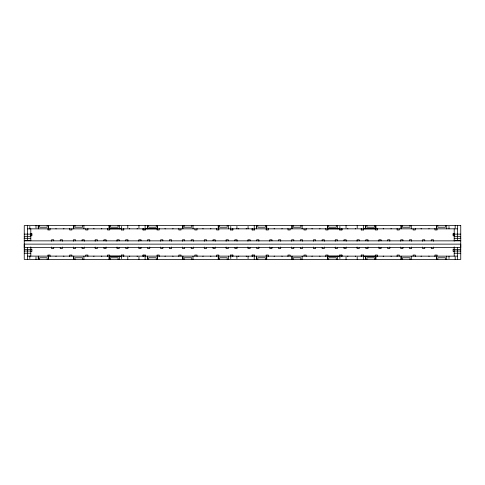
<?xml version="1.0" encoding="UTF-8"?>
<svg xmlns="http://www.w3.org/2000/svg" width="485" height="485" viewBox="0 0 485 485"><rect width="100%" height="100%" fill="white"/><g stroke="black" fill="none" stroke-linecap="round" stroke-linejoin="round"><path stroke-width="0.73" d="M27.524 228.853L457.476 228.835M30.797 233.588L31.889 233.588L31.889 235.771L30.5 235.771M454.202 233.588L453.111 233.588L453.111 235.771L454.5 235.771M24.25 234.14L31.889 234.14M453.111 234.14L460.75 234.14M24.25 236.322L30.797 236.322M454.202 236.322L460.75 236.322M24.25 238.099L24.662 238.099M460.338 238.099L460.75 238.099M24.25 238.323L30.797 238.323M454.202 238.323L460.75 238.323M24.25 238.511L24.662 238.511M460.338 238.511L460.75 238.511M24.25 240.505L30.797 240.505M454.202 240.505L460.75 240.505M24.25 240.857L460.75 240.857M24.25 247.532L24.662 247.532M460.338 247.532L460.75 247.532M24.25 247.962L24.662 247.962M460.338 247.962L460.75 247.962M30.5 249.229L31.889 249.229L31.889 251.412L30.797 251.412M454.5 249.229L453.111 249.229L453.111 251.412L454.202 251.412M24.25 249.587L30.797 249.587M454.202 249.587L460.75 249.587M24.25 251.054L30.797 251.054M454.202 251.054L460.75 251.054M24.25 253.237L30.797 253.237M454.202 253.237L460.75 253.237M27.524 256.116L457.476 256.147M457.476 225.58L457.476 240.505M457.476 247.405L457.476 259.42M455.172 225.58L455.172 228.035M455.172 256.965L455.172 259.42M454.202 228.835L454.202 241.154M454.202 246.871L454.202 256.141M449.001 226.398L449.001 228.853M449.001 256.147L449.001 258.602M446.697 225.58L446.746 228.853M446.697 256.147L446.697 259.42M445.454 225.58L445.454 227.216L437.816 227.216L437.816 225.58M445.454 259.42L445.454 257.784L437.816 257.784L437.816 259.42M437.106 228.859L437.106 229.951L434.924 229.951L434.924 228.496M437.106 256.141L437.106 255.049L434.924 255.049L434.924 256.504M436.567 225.58L436.567 228.853M436.567 256.147L436.567 259.42M436.524 225.58L436.524 228.035M436.524 256.965L436.524 259.42M433.469 241.233L433.469 239.778L431.286 239.778L431.286 240.869M433.469 247.053L433.469 248.508L431.286 248.508L431.286 247.417M424.739 240.869L424.739 239.778L422.556 239.778L422.556 241.233M424.739 247.417L424.739 248.508L422.556 248.508L422.556 247.053M415.281 228.496L415.281 229.951L413.099 229.951L413.099 228.859M415.281 256.504L415.281 255.049L413.099 255.049L413.099 256.141M411.644 241.233L411.644 239.778L409.461 239.778L409.461 240.869M411.644 247.053L411.644 248.508L409.461 248.508L409.461 247.417M411.25 225.58L411.298 228.853M411.298 256.147L411.25 259.42M410.007 225.58L410.007 227.216L402.368 227.216L402.368 225.58M410.007 259.42L410.007 257.784L402.368 257.784L402.368 259.42M402.914 240.869L402.914 239.778L400.731 239.778L400.731 241.233M402.914 247.417L402.914 248.508L400.731 248.508L400.731 247.053M401.119 228.853L401.119 225.58L401.077 228.035M401.119 256.147L401.119 259.42L401.077 256.965M399.276 228.859L399.276 229.951L397.094 229.951L397.094 228.496M399.276 256.141L399.276 255.049L397.094 255.049L397.094 256.504M389.819 241.233L389.819 239.778L387.636 239.778L387.636 240.869M389.819 247.053L389.819 248.508L387.636 248.508L387.636 247.417M381.089 240.869L381.089 239.778L378.906 239.778L378.906 241.233M381.089 247.417L381.089 248.508L378.906 248.508L378.906 247.053M377.451 228.496L377.451 229.951L375.269 229.951L375.269 228.859L363.629 228.853L363.629 229.945L361.192 229.957L361.192 228.865M377.451 256.504L377.451 255.049L375.269 255.049L375.269 256.141L363.629 256.147L363.629 255.055L361.192 255.055L361.192 256.147M375.851 226.398L375.851 228.853M375.851 256.147L375.851 258.602M375.802 225.58L375.802 228.853M375.802 256.147L375.802 259.42M374.559 225.58L374.559 227.216L366.921 227.216L366.921 225.58M374.559 259.42L374.559 257.784L366.921 257.784L366.921 259.42M367.994 241.233L367.994 239.778L365.811 239.778L365.811 240.869M367.994 247.053L367.994 248.508L365.811 248.508L365.811 247.417M365.672 228.853L365.672 225.58L365.629 228.035M365.672 256.147L365.672 259.42L365.629 256.965M363.374 225.58L363.374 228.035M363.374 228.502L363.374 229.957M363.374 255.055L363.374 256.51M363.374 256.965L363.374 259.42M361.446 228.49L361.446 229.945M361.446 255.055L361.446 256.51M359.264 240.869L359.264 239.778L357.081 239.778L357.081 241.233M359.264 247.417L359.264 248.508L357.081 248.508L357.081 247.053M357.202 225.58L357.202 228.035M357.202 256.965L357.202 259.42M346.169 241.233L346.169 239.778L343.986 239.778L343.986 240.869M346.169 247.053L346.169 248.508L343.986 248.508L343.986 247.417M346.047 225.58L346.047 228.035M346.047 256.965L346.047 259.42M342.058 228.865L342.058 229.957L339.621 229.945L339.621 228.853L327.981 228.859L327.981 229.951L325.799 229.951L325.799 228.496M342.058 256.147L342.058 255.055L339.621 255.055L339.621 256.147L327.981 256.141L327.981 255.049L325.799 255.049L325.799 256.504M341.804 228.49L341.804 229.945M341.804 255.055L341.804 256.51M339.876 226.398L339.876 229.957M339.876 255.055L339.876 258.602M337.572 225.58L337.621 228.853M337.621 256.147L337.572 259.42M337.439 240.869L337.439 239.778L335.256 239.778L335.256 241.233M337.439 247.417L337.439 248.508L335.256 248.508L335.256 247.053M336.329 225.58L336.329 227.216L328.691 227.216L328.691 225.58M336.329 259.42L336.329 257.784L328.691 257.784L328.691 259.42M327.442 225.58L327.442 228.853M327.442 256.147L327.442 259.42M327.399 225.58L327.399 228.035M327.399 256.965L327.399 259.42M324.344 241.233L324.344 239.778L322.161 239.778L322.161 240.869M324.344 247.053L324.344 248.508L322.161 248.508L322.161 247.417M315.614 240.869L315.614 239.778L313.431 239.778L313.431 241.233M315.614 247.417L315.614 248.508L313.431 248.508L313.431 247.053M306.156 228.496L306.156 229.951L303.974 229.951L303.974 228.859M306.156 256.504L306.156 255.049L303.974 255.049L303.974 256.141M302.519 241.233L302.519 239.778L300.336 239.778L300.336 240.869M302.519 247.053L302.519 248.508L300.336 248.508L300.336 247.417M302.125 225.58L302.125 228.853M302.173 256.147L302.125 259.42M300.882 225.58L300.882 227.216L293.243 227.216L293.243 225.58M300.882 259.42L300.882 257.784L293.243 257.784L293.243 259.42M293.789 240.869L293.789 239.778L291.606 239.778L291.606 241.233M293.789 247.417L293.789 248.508L291.606 248.508L291.606 247.053M291.994 228.853L291.994 225.58L291.952 228.035M291.994 256.147L291.994 259.42L291.952 256.965M290.151 228.859L290.151 229.951L287.969 229.951L287.969 228.496M290.151 256.141L290.151 255.049L287.969 255.049L287.969 256.504M280.694 241.233L280.694 239.778L278.511 239.778L278.511 240.869M280.694 247.053L280.694 248.508L278.511 248.508L278.511 247.417M271.964 240.869L271.964 239.778L269.781 239.778L269.781 241.233M271.964 247.417L271.964 248.508L269.781 248.508L269.781 247.053M268.326 228.496L268.326 229.951L266.144 229.951L266.144 228.859M268.326 256.504L268.326 255.049L266.144 255.049L266.144 256.141M266.726 226.398L266.726 228.853M266.726 256.147L266.726 258.602M266.677 225.58L266.677 228.853M266.677 256.147L266.677 259.42M265.434 225.58L265.434 227.216L257.796 227.216L257.796 225.58M265.434 259.42L265.434 257.784L257.796 257.784L257.796 259.42M258.869 241.233L258.869 239.778L256.686 239.778L256.686 240.869M258.869 247.053L258.869 248.508L256.686 248.508L256.686 247.417M256.547 228.853L256.547 225.58L256.504 228.035M256.547 256.147L256.547 259.42L256.504 256.965M254.504 228.859L254.504 229.951L252.067 229.957L252.067 228.865M254.504 256.141L254.504 255.049L252.067 255.055L252.067 256.147M254.249 225.58L254.249 228.035M254.249 228.502L254.249 229.957M254.249 255.055L254.249 256.51M254.249 256.965L254.249 259.42M252.321 228.496L252.321 229.951M252.321 255.049L252.321 256.504M250.139 240.869L250.139 239.778L247.956 239.778L247.956 241.233M250.139 247.417L250.139 248.508L247.956 248.508L247.956 247.053M248.077 226.398L248.077 228.853M248.077 256.147L248.077 258.602M237.044 241.233L237.044 239.778L234.861 239.778L234.861 240.869M237.044 247.053L237.044 248.508L234.861 248.508L234.861 247.417M236.922 226.398L236.922 228.853M236.922 256.147L236.922 258.602M232.933 228.865L232.933 229.957L230.496 229.951L230.496 228.859M232.933 256.147L232.933 255.055L230.496 255.049L230.496 256.141M232.679 228.496L232.679 229.951M232.679 255.049L232.679 256.504M230.751 226.398L230.751 229.957M230.751 255.055L230.751 258.602M228.453 225.58L228.453 228.853M228.496 256.147L228.453 259.42M228.314 240.869L228.314 239.778L226.131 239.778L226.131 241.233M228.314 247.417L228.314 248.508L226.131 248.508L226.131 247.053M227.204 225.58L227.204 227.216L219.566 227.216L219.566 225.58M227.204 259.42L227.204 257.784L219.566 257.784L219.566 259.42M218.856 228.859L218.856 229.951L216.674 229.951L216.674 228.496M218.856 256.141L218.856 255.049L216.674 255.049L216.674 256.504M218.323 225.58L218.323 228.853M218.323 256.147L218.323 259.42M218.274 225.58L218.274 228.035M218.274 256.965L218.274 259.42M215.219 241.233L215.219 239.778L213.036 239.778L213.036 240.869M215.219 247.053L215.219 248.508L213.036 248.508L213.036 247.417M206.489 240.869L206.489 239.778L204.306 239.778L204.306 241.233M206.489 247.417L206.489 248.508L204.306 248.508L204.306 247.053M197.031 228.496L197.031 229.951L194.849 229.951L194.849 228.859M197.031 256.504L197.031 255.049L194.849 255.049L194.849 256.141M193.394 241.233L193.394 239.778L191.211 239.778L191.211 240.869M193.394 247.053L193.394 248.508L191.211 248.508L191.211 247.417M193.006 225.58L193.048 228.853M193.006 256.147L193.006 259.42M191.757 225.58L191.757 227.216L184.118 227.216L184.118 225.58M191.757 259.42L191.757 257.784L184.118 257.784L184.118 259.42M184.664 240.869L184.664 239.778L182.481 239.778L182.481 241.233M184.664 247.417L184.664 248.508L182.481 248.508L182.481 247.053M182.875 228.853L182.875 225.58L182.827 228.035M182.875 256.147L182.875 259.42L182.827 256.965M181.026 228.859L181.026 229.951L178.844 229.951L178.844 228.496M181.026 256.141L181.026 255.049L178.844 255.049L178.844 256.504M171.569 241.233L171.569 239.778L169.386 239.778L169.386 240.869M171.569 247.053L171.569 248.508L169.386 248.508L169.386 247.417M162.839 240.869L162.839 239.778L160.656 239.778L160.656 241.233M162.839 247.417L162.839 248.508L160.656 248.508L160.656 247.053M159.201 228.496L159.201 229.951L157.019 229.951L157.019 228.859L145.379 228.853L145.379 229.945L142.942 229.957L142.942 228.865M159.201 256.504L159.201 255.049L157.019 255.049L157.019 256.141M157.601 226.398L157.601 228.853M157.601 256.147L157.601 258.602M157.558 225.58L157.558 228.853M157.558 256.147L157.558 259.42M156.309 225.58L156.309 227.216L148.671 227.216L148.671 225.58M156.309 259.42L156.309 257.784L148.671 257.784L148.671 259.42M149.744 241.233L149.744 239.778L147.561 239.778L147.561 240.869M149.744 247.053L149.744 248.508L147.561 248.508L147.561 247.417M147.428 228.853L147.428 225.58L147.379 228.035M147.428 256.147L147.428 259.42L147.379 256.965M145.379 256.147L145.379 255.055L142.942 255.055L142.942 256.147M145.124 225.58L145.124 228.035M145.124 228.502L145.124 229.957M145.124 255.055L145.124 256.51M145.124 256.965L145.124 259.42M143.196 228.49L143.196 229.945M143.196 255.055L143.196 256.51M141.014 240.869L141.014 239.778L138.831 239.778L138.831 241.233M141.014 247.417L141.014 248.508L138.831 248.508L138.831 247.053M138.952 225.58L138.952 228.035M138.952 256.965L138.952 259.42M127.919 241.233L127.919 239.778L125.736 239.778L125.736 240.869M127.919 247.053L127.919 248.508L125.736 248.508L125.736 247.417M127.797 225.58L127.797 228.035M127.797 256.965L127.797 259.42M123.808 228.865L123.808 229.957L121.371 229.945L121.371 228.853L109.731 228.859L109.731 229.951L107.549 229.951L107.549 228.496M123.808 256.147L123.808 255.055L121.371 255.055L121.371 256.147L109.731 256.141L109.731 255.049L107.549 255.049L107.549 256.504M123.554 228.49L123.554 229.945M123.554 255.055L123.554 256.51M121.626 226.398L121.626 229.957M121.626 255.055L121.626 258.602M119.328 225.58L119.328 228.853M119.328 256.147L119.328 259.42M119.189 240.869L119.189 239.778L117.006 239.778L117.006 241.233M119.189 247.417L119.189 248.508L117.006 248.508L117.006 247.053M118.079 225.58L118.079 227.216L110.441 227.216L110.441 225.58M118.079 259.42L118.079 257.784L110.441 257.784L110.441 259.42M109.198 225.58L109.198 228.853M109.198 256.147L109.198 259.42M109.149 225.58L109.149 228.035M109.149 256.965L109.149 259.42M106.094 241.233L106.094 239.778L103.911 239.778L103.911 240.869M106.094 247.053L106.094 248.508L103.911 248.508L103.911 247.417M97.364 240.869L97.364 239.778L95.181 239.778L95.181 241.233M97.364 247.417L97.364 248.508L95.181 248.508L95.181 247.053M87.906 228.496L87.906 229.951L85.724 229.951L85.724 228.859M87.906 256.504L87.906 255.049L85.724 255.049L85.724 256.141M84.269 241.233L84.269 239.778L82.086 239.778L82.086 240.869M84.269 247.053L84.269 248.508L82.086 248.508L82.086 247.417M83.881 225.58L83.923 228.853M83.923 256.147L83.881 259.42M82.632 225.58L82.632 227.216L74.993 227.216L74.993 225.58M82.632 259.42L82.632 257.784L74.993 257.784L74.993 259.42M75.539 240.869L75.539 239.778L73.356 239.778L73.356 241.233M75.539 247.417L75.539 248.508L73.356 248.508L73.356 247.053M73.75 228.853L73.75 225.58L73.702 228.035M73.75 256.147L73.75 259.42L73.702 256.965M71.901 228.859L71.901 229.951L69.719 229.951L69.719 228.496M71.901 256.141L71.901 255.049L69.719 255.049L69.719 256.504M62.444 241.233L62.444 239.778L60.261 239.778L60.261 240.869M62.444 247.053L62.444 248.508L60.261 248.508L60.261 247.417M53.714 240.869L53.714 239.778L51.531 239.778L51.531 241.233M53.714 247.417L53.714 248.508L51.531 248.508L51.531 247.053M50.076 228.496L50.076 229.951L47.894 229.951L47.894 228.859M50.076 256.504L50.076 255.049L47.894 255.049L47.894 256.141M48.476 226.398L48.476 228.853M48.476 256.147L48.476 258.602M48.433 225.58L48.433 228.853M48.433 256.147L48.433 259.42M47.184 225.58L47.184 227.216L39.546 227.216L39.546 225.58M47.184 259.42L47.184 257.784L39.546 257.784L39.546 259.42M38.303 228.853L38.303 225.58L38.254 228.035M38.303 256.147L38.303 259.42L38.254 256.965M35.999 225.58L35.999 228.035M35.999 256.965L35.999 259.42M30.797 228.835L30.797 240.857M30.797 246.871L30.797 256.141M29.828 226.398L29.828 228.853M29.828 256.147L29.828 258.602M27.524 225.58L27.524 240.505M27.524 247.405L27.524 259.42M246.137 256.141A0.818 0.818 0 0 1 246.586 256.274M238.414 256.274A0.818 0.818 0 0 1 238.862 256.141M428.74 256.141A0.818 0.818 0 0 1 429.189 256.274M421.016 256.274A0.818 0.818 0 0 1 421.465 256.141M390.91 256.141A0.818 0.818 0 0 1 391.359 256.274M383.186 256.274A0.818 0.818 0 0 1 383.635 256.141M319.615 256.141A0.818 0.818 0 0 1 320.064 256.274M311.891 256.274A0.818 0.818 0 0 1 312.34 256.141M281.785 256.141A0.818 0.818 0 0 1 282.234 256.274M274.061 256.274A0.818 0.818 0 0 1 274.51 256.141M355.262 256.147A0.818 0.818 0 0 1 355.711 256.28M347.539 256.28A0.818 0.818 0 0 1 347.987 256.147M63.535 256.141A0.818 0.818 0 0 1 63.984 256.274M55.811 256.274A0.818 0.818 0 0 1 56.26 256.141M101.365 256.141A0.818 0.818 0 0 1 101.814 256.274M93.641 256.274A0.818 0.818 0 0 1 94.09 256.141M172.66 256.141A0.818 0.818 0 0 1 173.109 256.274M164.936 256.274A0.818 0.818 0 0 1 165.385 256.141M210.49 256.141A0.818 0.818 0 0 1 210.939 256.274M202.766 256.274A0.818 0.818 0 0 1 203.215 256.141M137.012 256.147A0.818 0.818 0 0 1 137.461 256.28M129.289 256.28A0.818 0.818 0 0 1 129.737 256.147M238.862 228.859A0.818 0.818 0 0 1 238.414 228.726M246.586 228.726A0.818 0.818 0 0 1 246.137 228.859M421.465 228.859A0.818 0.818 0 0 1 421.016 228.726M429.189 228.726A0.818 0.818 0 0 1 428.74 228.859M383.635 228.859A0.818 0.818 0 0 1 383.186 228.726M391.359 228.726A0.818 0.818 0 0 1 390.91 228.859M312.34 228.859A0.818 0.818 0 0 1 311.891 228.726M320.064 228.726A0.818 0.818 0 0 1 319.615 228.859M274.51 228.859A0.818 0.818 0 0 1 274.061 228.726M282.234 228.726A0.818 0.818 0 0 1 281.785 228.859M347.987 228.853A0.818 0.818 0 0 1 347.539 228.72M355.711 228.72A0.818 0.818 0 0 1 355.262 228.853M56.26 228.859A0.818 0.818 0 0 1 55.811 228.726M63.984 228.726A0.818 0.818 0 0 1 63.535 228.859M94.09 228.859A0.818 0.818 0 0 1 93.641 228.726M101.814 228.726A0.818 0.818 0 0 1 101.365 228.859M165.385 228.859A0.818 0.818 0 0 1 164.936 228.726M173.109 228.726A0.818 0.818 0 0 1 172.66 228.859M203.215 228.859A0.818 0.818 0 0 1 202.766 228.726M210.939 228.726A0.818 0.818 0 0 1 210.49 228.859M129.737 228.853A0.818 0.818 0 0 1 129.289 228.72M137.461 228.72A0.818 0.818 0 0 1 137.012 228.853M24.25 244.131L24.25 247.405L460.75 247.405L460.75 244.131L24.25 244.131M460.75 225.592L24.25 225.592L24.25 259.42L460.75 259.42L460.75 225.58"/></g></svg>
